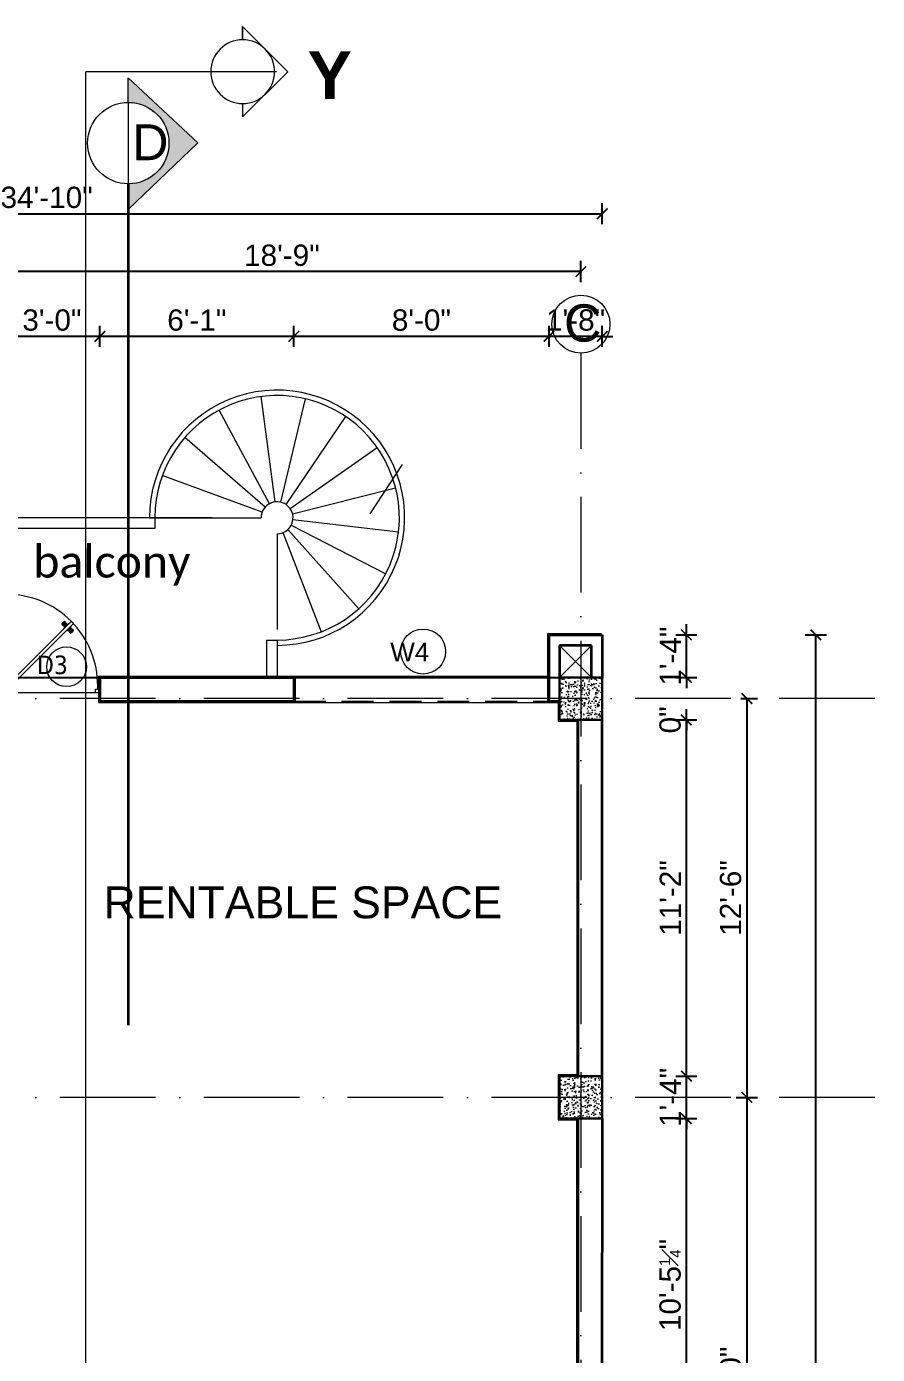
# Model space of a CAD drawing. Header units: inches. Extents: x 10755 to 33653, y -10992 to 10708.
# Drawn here: x 15179 to 15499.1, y 6971.1 to 7470.6 of the extents above; entities that cross this region are included whole.
import ezdxf

# ---------------------------------------------------------------- set-up
doc = ezdxf.new("R2010")
doc.units = ezdxf.units.IN
doc.header["$MEASUREMENT"] = 0
doc.linetypes.add('ACAD_ISO10W100', pattern=[18, 12, -3, 0, -3])
doc.linetypes.add('HIDDEN', pattern=[0.375, 0.25, -0.125])
for name, color, linetype, lineweight in [('A-ANNO-SYMB', 6, 'Continuous', 9), ('centerline', 9, 'ACAD_ISO10W100', 5), ('col', 1, 'Continuous', 30), ('dim', 6, 'Continuous', 13), ('dimension center - 8', 134, 'Continuous', 13), ('dimension element- 8', 5, 'Continuous', 13), ('dimension inter - 8', 6, 'Continuous', 13), ('dimension overall - 8', 185, 'Continuous', 13), ('DIMINSION', 5, 'Continuous', 15), ('hatch', 33, 'Continuous', 5), ('hatch 2', 8, 'Continuous', 13), ('hatch- rcc', 252, 'Continuous', 5), ('PLASTER', 50, 'Continuous', 9), ('PUERTAS', 7, 'Continuous', 0), ('railing', 33, 'Continuous', 15), ('rs', 102, 'Continuous', 15), ('Section line-1-8', 172, 'Continuous', 35), ('SECTION LINE1', 6, 'Continuous', 18), ('Section text-1-8', 6, 'Continuous', 18), ('sill line', 21, 'Continuous', 20), ('STAIRCASE', 143, 'Continuous', 15), ('title text 1', 113, 'Continuous', 25), ('wall', 1, 'Continuous', 35)]:
    doc.layers.add(name, color=color, linetype=linetype, lineweight=lineweight)
doc.layers.add('T-TEXT', color=230, linetype='Continuous')
doc.layers.get('dimension inter - 8').off()
doc.layers.get('DIMINSION').off()
doc.styles.add('arial', font='arial.ttf')
doc.styles.add('Prajwal', font='stylu.ttf', dxfattribs={"height": 9})
doc.styles.get("Standard").update_dxf_attribs({"font": 'arial.ttf'})
doc.styles.add('suren', font='times.ttf', dxfattribs={"height": 4})
doc.dimstyles.new('S8', dxfattribs={"dimscale": 8, "dimtxt": 1, "dimasz": 0.5, "dimexe": 0.5, "dimexo": 0.5, "dimgap": 0.25, "dimtad": 1, "dimzin": 3, "dimdsep": 46, "dimlunit": 4, "dimtxsty": 'Standard', "dimblk": 'ARCHTICK', "dimcen": 0, "dimclrd": 256, "dimclre": 256, "dimclrt": 6, "dimadec": 0, "dimazin": 0, "dimtfac": 0.5, "dimtix": 1, "dimtmove": 1, "dimatfit": 3, "dimfxl": 0.5, "dimfxlon": 1, "dimfrac": 1, "dimtolj": 1, "dimtzin": 0, "dimarcsym": 1})

# ---------------------------------------------------------------- blocks, each defined once
blk = doc.blocks.new('EWEWRTT')
at = {"layer": 'centerline', "ltscale": 3}
for p, q in [((176719.8, -3623.43), (176719.8, -4988.85)), ((176830.31, -3753.4), (176184.96, -3753.4)), ((176830.31, -3903.4), (176184.95, -3903.4))]:
    blk.add_line(p, q, dxfattribs=at)
at = {"layer": 'centerline', "linetype": 'Continuous'}
blk.add_circle((176719.8, -3612.52), 10.91, dxfattribs=at)
at = {"layer": 'T-TEXT', "ltscale": 100, "insert": (176713.44, -3605.08), "char_height": 14, "width": 12.944, "attachment_point": 1, "style": 'suren'}
blk.add_mtext('{\\fArial|b0|i0|c0|p34;C}', dxfattribs=at)
blk = doc.blocks.new('Section - Section Head - Filled_1-22785-GROUND FLOOR PLAN')
at = {"layer": 'A-ANNO-SYMB'}
for p, q in [((-0.25, 0.354), (-0.604, 0)), ((-0.25, 0.354), (-0.427, 0.177)), ((-0.25, 0.354), (0.104, 0)), ((-0.604, 0), (-0.5, 0)), ((0, 0), (0.104, 0)), ((-0.5, 0), (-0.604, 0)), ((0, 0), (0.104, 0))]:
    blk.add_line(p, q, dxfattribs=at)
for start, end in [(360, 180), (180, 360)]:
    blk.add_arc((-0.25, 0), 0.25, start, end, dxfattribs=at)
blk = doc.blocks.new('WEQQWQW')
at = {"layer": 'SECTION LINE1', "linetype": 'Continuous', "ltscale": 30}
for p, q in [((177439.74, -3517.55), (177367.99, -3517.55)), ((177367.99, -4560.95), (177367.99, -3517.55)), ((177438.97, -3517.55), (177414.97, -3517.55))]:
    blk.add_line(p, q, dxfattribs=at)
at = {"layer": 'SECTION LINE1', "linetype": 'Continuous', "ltscale": 30, "xscale": 48, "yscale": 48, "zscale": -47.99999999999997, "rotation": 270}
blk.add_blockref('Section - Section Head - Filled_1-22785-GROUND FLOOR PLAN', (177426.97, -3529.55), dxfattribs=at)
at = {"layer": 'title text 1', "insert": (177468.13, -3509.85), "char_height": 18, "width": 3.410605131648481e-13, "attachment_point": 3, "style": 'Prajwal'}
blk.add_mtext('\\pi-24.83;{\\fArial|b1|i0|c0|p34;Y}', dxfattribs=at)
blk = doc.blocks.new('ETERWEWE')
at = {"layer": 'hatch- rcc', "linetype": 'Continuous', "ltscale": 30}
h = blk.add_hatch(dxfattribs=at)
h.set_pattern_fill('AR-CONC', color=256, scale=0.5, style=0)
h.set_pattern_definition([(50, (0, 0), (3.586300913, -0.313760675), [0.375, -4.125]), (355, (0, 0), (-0.69375667, 3.76096067), [0.3, -3.3]), (100.4514445, (0.299, -0.026), (2.89254423, 3.447199955), [0.31870096, -3.50571056]), (46.1842, (0, 1), (5.33620665, -0.8275964), [0.5625, -6.1875]), (96.6356355, (0.4447, 0.931), (4.67330973, 4.870593), [0.47805171, -5.2585688]), (351.184164, (0, 1), (4.67330973, 4.870593), [0.45, -4.95]), (21, (0.5, 0.75), (2.98453526, -2.013094453), [0.375, -4.125]), (326, (0.5, 0.75), (1.21657666, 3.625750225), [0.3, -3.3]), (71.4514447, (0.7487, 0.5822), (4.20111188, 1.612655764), [0.31870095, -3.50571056]), (37.5, (0, 0), (0.060799277, 1.664469269), [0, -3.26, 0, -3.35, 0, -3.3125]), (7.5, (0, 0), (1.315347687, 1.97205856), [0, -1.91, 0, -3.185, 0, -1.2625]), (327.5, (-1.115, 0), (2.669112181, -0.112774359), [0, -1.25, 0, -3.9, 0, -5.175]), (317.5, (-1.615, 0), (2.915930847, 0.50052491), [0, -1.625, 0, -2.59, 0, -3.675])])
h.paths.add_polyline_path([(159423.23, -3794.58), (159439.23, -3794.58), (159439.23, -3778.58), (159423.23, -3778.58)])
at = {"layer": 'col', "linetype": 'Continuous', "ltscale": 30}
blk.add_lwpolyline([(159423.23, -3794.58), (159423.23, -3778.58), (159439.23, -3778.58), (159439.23, -3794.58), (159423.23, -3794.58)], dxfattribs=at)
blk = doc.blocks.new('wewerrr')
at = {"layer": 'DIMINSION', "linetype": 'Continuous'}
for p in [(17288.57, 33.19), (17288.57, 33.19), (17288.57, -116.81), (17288.57, -116.81)]:
    blk.add_blockref('ETERWEWE', p, dxfattribs=at)
blk = doc.blocks.new('wwewrr')
at = {"layer": 'STAIRCASE'}
for p, q in [((177644.27, -3436.61), (177639.11, -3396.95)), ((177646.44, -3436.73), (177655.69, -3397.81)), ((177642.21, -3437.28), (177623.3, -3402.03)), ((177648.42, -3437.6), (177670.88, -3404.5)), ((177640.52, -3438.63), (177610.33, -3412.39)), ((177649.96, -3439.12), (177682.71, -3416.16)), ((177639.42, -3440.49), (177601.87, -3426.68)), ((177650.86, -3441.09), (177689.63, -3431.25)), ((177597.05, -3442.59), (177639.05, -3442.59)), ((177650.38, -3445.32), (177685.9, -3463.7)), ((177651.01, -3443.25), (177690.75, -3447.82)), ((177645.06, -3448.56), (177645.06, -3484.56)), ((177647.2, -3448.16), (177661.57, -3485.49)), ((177649.05, -3447.03), (177675.74, -3476.83))]:
    blk.add_line(p, q, dxfattribs=at)
for radius, end in [(48, 180.0438), (46, 180.0438), (6, 180.3064)]:
    blk.add_arc((177645.05, -3442.56), radius, 270.0188, end, dxfattribs=at)
blk = doc.blocks.new('2ft6in')
at = {"layer": 'PUERTAS', "color": 2}
for p, q in [((0.84, 2.1), (21.02, 22.28)), ((21.71, 21.6), (1.47, 1.37)), ((18.33, 21.76), (18.31, 21.77)), ((21.71, 21.6), (21.02, 22.28)), ((21.18, 18.9), (21.2, 18.89)), ((0, 2), (0, 0)), ((0.6, 2), (0, 2)), ((1.33, 0), (0, 0)), ((0.6, 1.26), (0.6, 2.04)), ((0.67, 1.26), (0.6, 1.26)), ((0.67, 1.26), (0.67, 2.01)), ((0.67, 1), (0.67, 1.26)), ((1.33, 1), (0.67, 1)), ((1.31, 1.53), (0.79, 2.06)), ((1.36, 1.58), (0.81, 2.12)), ((1.36, 1.58), (1.31, 1.53)), ((1.47, 1.37), (1.31, 1.53)), ((1.33, 0), (1.33, 1)), ((28.67, 0), (28.67, 1)), ((28.67, 1), (29.33, 1)), ((28.67, 0), (30, 0)), ((29.33, 1), (29.33, 2)), ((29.33, 2), (30, 2)), ((30, 0), (30, 2))]:
    blk.add_line(p, q, dxfattribs=at)
at = {"layer": 'PUERTAS', "color": 8}
for p, q in [((18.81, 20.78), (18.04, 21.4)), ((18.86, 20.83), (18.08, 21.46)), ((18.95, 20.92), (18.2, 21.58)), ((18.44, 21.9), (18.31, 21.77)), ((19.07, 21.03), (18.34, 21.72)), ((18.44, 21.9), (18.56, 22.02)), ((18.58, 22.01), (18.56, 22.02)), ((19.3, 21.26), (18.61, 22)), ((19.42, 21.38), (18.75, 22.14)), ((19.51, 21.48), (18.88, 22.26)), ((19.55, 21.53), (18.93, 22.3)), ((19.13, 20.8), (19.03, 20.9)), ((19.15, 20.82), (19.05, 20.92)), ((19.19, 20.87), (19.1, 20.96)), ((19.25, 20.93), (19.16, 21.02)), ((19.28, 20.63), (19.32, 20.83)), ((19.4, 21.08), (19.31, 21.17)), ((19.47, 21.15), (19.38, 21.24)), ((19.43, 20.78), (19.4, 20.9)), ((19.51, 21.19), (19.42, 21.28)), ((19.55, 20.91), (19.43, 20.94)), ((19.53, 21.21), (19.44, 21.3)), ((19.7, 21.06), (19.51, 21.01)), ((19.89, 21.24), (19.58, 21.08)), ((20.07, 21.42), (19.64, 21.15)), ((18.91, 20.27), (19.19, 20.69)), ((19.09, 20.44), (19.25, 20.76)), ((19.69, 19.49), (20.12, 19.76)), ((19.87, 19.67), (20.18, 19.83)), ((20.06, 19.85), (20.25, 19.9)), ((20.21, 20), (20.33, 19.97)), ((20.21, 19.38), (20.83, 18.61)), ((20.23, 19.7), (20.32, 19.61)), ((20.25, 19.72), (20.34, 19.63)), ((20.25, 19.43), (20.88, 18.65)), ((20.29, 19.76), (20.38, 19.67)), ((20.33, 20.13), (20.36, 20.01)), ((20.34, 19.53), (21, 18.77)), ((20.36, 19.83), (20.45, 19.74)), ((20.48, 20.28), (20.44, 20.08)), ((20.46, 19.64), (21.14, 18.91)), ((20.5, 19.98), (20.6, 19.89)), ((20.67, 20.47), (20.51, 20.15)), ((20.85, 20.64), (20.57, 20.22)), ((20.57, 20.04), (20.66, 19.95)), ((20.61, 20.09), (20.7, 19.99)), ((20.63, 20.11), (20.72, 20.01)), ((20.69, 19.87), (21.42, 19.19)), ((20.81, 19.99), (21.56, 19.33)), ((20.9, 20.08), (21.68, 19.45)), ((20.95, 20.13), (21.72, 19.51)), ((21.32, 19.01), (21.2, 18.89)), ((21.32, 19.01), (21.44, 19.14)), ((21.43, 19.15), (21.44, 19.14)), ((0, 0), (30, 0))]:
    blk.add_line(p, q, dxfattribs=at)
at = {"layer": 'PUERTAS', "color": 1}
for p, q in [((18.06, 21.44), (18.48, 21.86)), ((18.74, 20.79), (18.06, 21.34)), ((18.08, 21.51), (18.45, 21.88)), ((18.11, 21.49), (18.08, 21.51)), ((18.82, 22.25), (18.45, 21.88)), ((18.9, 22.28), (18.48, 21.86)), ((18.84, 22.23), (18.82, 22.25)), ((18.83, 20.8), (19.18, 21.15)), ((18.92, 20.89), (18.93, 20.88)), ((19.54, 21.59), (18.99, 22.27)), ((19.02, 20.88), (19.24, 21.1)), ((19.12, 20.8), (19.03, 20.89)), ((19.11, 20.79), (19.33, 21.01)), ((19.54, 21.5), (19.18, 21.15)), ((19.45, 21.31), (19.24, 21.1)), ((19.55, 21.22), (19.33, 21.01)), ((19.45, 21.41), (19.45, 21.41)), ((19.54, 21.22), (19.45, 21.31)), ((19.64, 21.23), (19.64, 21.23)), ((19.74, 21.24), (19.73, 21.23)), ((20.12, 21.49), (19.74, 21.24)), ((20.22, 21.48), (20.22, 21.49)), ((18.84, 20.21), (19.1, 20.6)), ((18.85, 20.11), (18.84, 20.12)), ((19.1, 20.7), (19.11, 20.69)), ((19.1, 20.6), (19.1, 20.6)), ((19.53, 19.43), (19.54, 19.42)), ((19.64, 19.42), (20.02, 19.67)), ((20.02, 19.67), (20.03, 19.68)), ((20.12, 19.68), (20.12, 19.68)), ((20.21, 19.69), (20.43, 19.9)), ((20.22, 19.41), (20.57, 19.76)), ((20.22, 19.69), (20.31, 19.6)), ((20.22, 19.32), (20.76, 18.64)), ((20.31, 19.6), (20.52, 19.81)), ((20.31, 19.5), (20.31, 19.5)), ((20.65, 20.12), (20.43, 19.9)), ((20.74, 20.03), (20.52, 19.81)), ((20.93, 20.11), (20.57, 19.76)), ((20.64, 20.11), (20.73, 20.02)), ((20.66, 20.31), (20.65, 20.31)), ((20.65, 20.21), (20.65, 20.22)), ((20.91, 20.7), (20.66, 20.31)), ((20.84, 20.02), (20.83, 20.03)), ((20.86, 18.63), (21.28, 19.05)), ((20.91, 20.8), (20.91, 20.79)), ((20.91, 18.68), (20.94, 18.66)), ((20.94, 18.66), (21.31, 19.03)), ((21.02, 20.12), (21.7, 19.57)), ((21.7, 19.47), (21.28, 19.05)), ((21.67, 19.4), (21.31, 19.03)), ((21.65, 19.42), (21.67, 19.4))]:
    blk.add_line(p, q, dxfattribs=at)
at = {"layer": 'PUERTAS', "color": 2}
for radius in [0.129, 0.0627]:
    blk.add_circle((0.68, 2.14), radius, dxfattribs=at)
at = {"layer": 'PUERTAS', "color": 8}
blk.add_arc((0.68, 2.14), 28.65, 359.7285, 90.0333, dxfattribs=at)
at = {"layer": 'PUERTAS', "color": 1}
for centre, start, end in [((18.94, 22.23), 38.9236, 135), ((18.97, 20.93), 225, 315), ((19.4, 21.36), 315, 45), ((19.49, 21.55), 315, 38.9236), ((19.6, 21.18), 50.2572, 135), ((19.68, 21.28), 230.2572, 315), ((20.17, 21.44), 45, 135), ((18.78, 20.84), 231.0764, 315), ((18.89, 20.16), 135, 225), ((19.16, 20.74), 135, 219.7428), ((19.06, 20.65), 315, 39.7428), ((19.59, 19.47), 225, 315), ((20.07, 19.63), 50.2572, 135), ((20.16, 19.73), 230.2572, 315), ((20.27, 19.36), 135, 218.9236), ((20.35, 19.55), 135, 225), ((20.7, 20.26), 135, 219.7428), ((20.6, 20.17), 315, 39.7428), ((20.78, 19.98), 45, 135), ((20.82, 18.68), 218.9236, 315), ((20.87, 20.75), 315, 45), ((20.98, 20.07), 51.0764, 135), ((21.65, 19.52), 315, 51.0764)]:
    blk.add_arc(centre, 0.0667, start, end, dxfattribs=at)
blk = doc.blocks.new('pp')
at = {"layer": 'PLASTER'}
for p, q in [((14216.96, 7216.32), (14216.96, 7242.32)), ((14216.96, 7242.32), (14237.09, 7242.32)), ((14237.09, 7241.82), (14237.09, 7242.32)), ((14048.02, 7226.32), (14121.96, 7226.32)), ((14048.02, 7226.32), (14048.02, 7216.32)), ((14121.96, 7226.32), (14121.96, 7216.32)), ((14048.02, 7216.32), (14121.96, 7216.32)), ((14227.88, 6935.17), (14227.97, 7059.31))]:
    blk.add_line(p, q, dxfattribs=at)
blk.add_lwpolyline([(14216.96, 7216.32), (14220.96, 7216.32), (14220.97, 7209.32), (14227.94, 7209.32), (14227.96, 7076.32), (14220.96, 7076.32), (14220.96, 7059.32), (14227.97, 7059.31)], dxfattribs=at)
blk = doc.blocks.new('_ArchTick')
at = {"color": 0, "const_width": 0.15}
blk.add_lwpolyline([(-0.5, -0.5), (0.5, 0.5)], dxfattribs=at)
blk = doc.blocks.new('*D977')
at = {"layer": 'Defpoints', "color": 0, "transparency": 16777216}
for p in [(15375.54, 7354.1), (15375.54, 7241.81), (15395.55, 7241.81)]:
    blk.add_point(p, dxfattribs=at)
at = {"layer": 'dimension element- 8', "lineweight": -2, "transparency": 16777216}
for p, q in [((15375.54, 7350.1), (15375.54, 7358.1)), ((15395.55, 7350.1), (15395.55, 7358.1)), ((15375.54, 7354.1), (15371.54, 7354.1)), ((15395.55, 7354.1), (15375.54, 7354.1)), ((15395.55, 7354.1), (15399.55, 7354.1))]:
    blk.add_line(p, q, dxfattribs=at)
at = {"layer": 'dimension element- 8', "lineweight": -2, "transparency": 16777216, "xscale": 4, "yscale": 4, "zscale": 4}
blk.add_blockref('_ArchTick', (15375.54, 7354.1), dxfattribs=at)
at = {"layer": 'dimension element- 8', "lineweight": -2, "transparency": 16777216, "xscale": 4, "yscale": 4, "zscale": 4, "rotation": 180}
blk.add_blockref('_ArchTick', (15395.55, 7354.1), dxfattribs=at)
at = {"layer": 'dimension element- 8', "color": 6, "transparency": 16777216, "insert": (15385.55, 7360.18), "char_height": 8, "attachment_point": 5}
blk.add_mtext('\\A1;1\'-8"', dxfattribs=at)
blk = doc.blocks.new('*D972')
at = {"layer": 'Defpoints', "color": 0, "transparency": 16777216}
for p in [(15395.54, 7059.82), (15427.2, 7059.82), (15395.46, 6934.67)]:
    blk.add_point(p, dxfattribs=at)
at = {"layer": 'dimension element- 8', "lineweight": -2, "transparency": 16777216}
for p, q in [((15423.2, 7059.82), (15431.2, 7059.82)), ((15427.2, 6934.67), (15427.2, 7059.82)), ((15423.2, 6934.67), (15431.2, 6934.67))]:
    blk.add_line(p, q, dxfattribs=at)
at = {"layer": 'dimension element- 8', "lineweight": -2, "transparency": 16777216, "xscale": 4, "yscale": 4, "zscale": 4}
for p, rotation in [((15427.2, 7059.82), 90), ((15427.2, 6934.67), 270)]:
    blk.add_blockref('_ArchTick', p, dxfattribs=dict(at, rotation=rotation))
at = {"layer": 'dimension element- 8', "color": 6, "transparency": 16777216, "insert": (15421.12, 6997.24), "char_height": 8, "attachment_point": 5, "rotation": 90}
blk.add_mtext('\\A1;10\'-5{\\H0.500000x;\\S1#4;}"', dxfattribs=at)
blk = doc.blocks.new('*D973')
at = {"layer": 'Defpoints', "color": 0, "transparency": 16777216}
for p in [(15395.54, 7075.82), (15427.2, 7075.82), (15395.54, 7059.82)]:
    blk.add_point(p, dxfattribs=at)
at = {"layer": 'dimension element- 8', "lineweight": -2, "transparency": 16777216}
for p, q in [((15427.2, 7075.82), (15427.2, 7079.82)), ((15423.2, 7075.82), (15431.2, 7075.82)), ((15427.2, 7059.82), (15427.2, 7075.82)), ((15423.2, 7059.82), (15431.2, 7059.82)), ((15427.2, 7059.82), (15427.2, 7055.82))]:
    blk.add_line(p, q, dxfattribs=at)
at = {"layer": 'dimension element- 8', "lineweight": -2, "transparency": 16777216, "xscale": 4, "yscale": 4, "zscale": 4}
for p, rotation in [((15427.2, 7075.82), 270), ((15427.2, 7059.82), 90)]:
    blk.add_blockref('_ArchTick', p, dxfattribs=dict(at, rotation=rotation))
at = {"layer": 'dimension element- 8', "color": 6, "transparency": 16777216, "insert": (15421.19, 7067.82), "char_height": 8, "attachment_point": 5, "rotation": 90}
blk.add_mtext('\\A1;1\'-4"', dxfattribs=at)
blk = doc.blocks.new('*D974')
at = {"layer": 'Defpoints', "color": 0, "transparency": 16777216}
for p in [(15395.55, 7209.82), (15427.2, 7209.82), (15395.54, 7075.82)]:
    blk.add_point(p, dxfattribs=at)
at = {"layer": 'dimension element- 8', "lineweight": -2, "transparency": 16777216}
for p, q in [((15423.2, 7209.82), (15431.2, 7209.82)), ((15427.2, 7075.82), (15427.2, 7209.82)), ((15423.2, 7075.82), (15431.2, 7075.82))]:
    blk.add_line(p, q, dxfattribs=at)
at = {"layer": 'dimension element- 8', "lineweight": -2, "transparency": 16777216, "xscale": 4, "yscale": 4, "zscale": 4}
for p, rotation in [((15427.2, 7209.82), 90), ((15427.2, 7075.82), 270)]:
    blk.add_blockref('_ArchTick', p, dxfattribs=dict(at, rotation=rotation))
at = {"layer": 'dimension element- 8', "color": 6, "transparency": 16777216, "insert": (15421.19, 7142.82), "char_height": 8, "attachment_point": 5, "rotation": 90}
blk.add_mtext('\\A1;11\'-2"', dxfattribs=at)
blk = doc.blocks.new('*D975')
at = {"layer": 'Defpoints', "color": 0, "transparency": 16777216}
for p in [(14977.6, 7209.82), (15395.55, 7209.82), (15427.2, 7209.82)]:
    blk.add_point(p, dxfattribs=at)
at = {"layer": 'dimension element- 8', "lineweight": -2, "transparency": 16777216}
for p, q in [((15427.2, 7209.82), (15427.2, 7213.82)), ((15423.2, 7209.82), (15431.2, 7209.82)), ((15423.2, 7209.82), (15431.2, 7209.82)), ((15427.2, 7209.82), (15427.2, 7205.82))]:
    blk.add_line(p, q, dxfattribs=at)
at = {"layer": 'dimension element- 8', "lineweight": -2, "transparency": 16777216, "xscale": 4, "yscale": 4, "zscale": 4}
for rotation in [90, 270]:
    blk.add_blockref('_ArchTick', (15427.2, 7209.82), dxfattribs=dict(at, rotation=rotation))
at = {"layer": 'dimension element- 8', "color": 6, "transparency": 16777216, "insert": (15421.12, 7209.82), "char_height": 8, "attachment_point": 5, "rotation": 90}
blk.add_mtext('\\A1;0"', dxfattribs=at)
blk = doc.blocks.new('*D976')
at = {"layer": 'Defpoints', "color": 0, "transparency": 16777216}
for p in [(15395.55, 7241.81), (15427.2, 7241.81), (15395.55, 7225.81)]:
    blk.add_point(p, dxfattribs=at)
at = {"layer": 'dimension element- 8', "lineweight": -2, "transparency": 16777216}
for p, q in [((15427.2, 7241.81), (15427.2, 7245.81)), ((15423.2, 7241.81), (15431.2, 7241.81)), ((15427.2, 7225.81), (15427.2, 7241.81)), ((15423.2, 7225.81), (15431.2, 7225.81)), ((15427.2, 7225.81), (15427.2, 7221.81))]:
    blk.add_line(p, q, dxfattribs=at)
at = {"layer": 'dimension element- 8', "lineweight": -2, "transparency": 16777216, "xscale": 4, "yscale": 4, "zscale": 4}
for p, rotation in [((15427.2, 7241.81), 270), ((15427.2, 7225.81), 90)]:
    blk.add_blockref('_ArchTick', p, dxfattribs=dict(at, rotation=rotation))
at = {"layer": 'dimension element- 8', "color": 6, "transparency": 16777216, "insert": (15421.19, 7233.81), "char_height": 8, "attachment_point": 5, "rotation": 90}
blk.add_mtext('\\A1;1\'-4"', dxfattribs=at)
blk = doc.blocks.new('*D978')
at = {"layer": 'Defpoints', "color": 0, "transparency": 16777216}
for p in [(15279.54, 7354.1), (15375.54, 7241.81), (15279.54, 7225.82)]:
    blk.add_point(p, dxfattribs=at)
at = {"layer": 'dimension element- 8', "lineweight": -2, "transparency": 16777216}
for p, q in [((15279.54, 7350.1), (15279.54, 7358.1)), ((15375.54, 7350.1), (15375.54, 7358.1)), ((15375.54, 7354.1), (15279.54, 7354.1))]:
    blk.add_line(p, q, dxfattribs=at)
at = {"layer": 'dimension element- 8', "lineweight": -2, "transparency": 16777216, "xscale": 4, "yscale": 4, "zscale": 4, "rotation": 180}
blk.add_blockref('_ArchTick', (15279.54, 7354.1), dxfattribs=at)
at = {"layer": 'dimension element- 8', "lineweight": -2, "transparency": 16777216, "xscale": 4, "yscale": 4, "zscale": 4}
blk.add_blockref('_ArchTick', (15375.54, 7354.1), dxfattribs=at)
at = {"layer": 'dimension element- 8', "color": 6, "transparency": 16777216, "insert": (15327.54, 7360.18), "char_height": 8, "attachment_point": 5}
blk.add_mtext('\\A1;8\'-0"', dxfattribs=at)
blk = doc.blocks.new('*D979')
at = {"layer": 'Defpoints', "color": 0, "transparency": 16777216}
for p in [(15206.6, 7354.1), (15206.6, 7225.82), (15279.54, 7225.82)]:
    blk.add_point(p, dxfattribs=at)
at = {"layer": 'dimension element- 8', "lineweight": -2, "transparency": 16777216}
for p, q in [((15206.6, 7350.1), (15206.6, 7358.1)), ((15279.54, 7350.1), (15279.54, 7358.1)), ((15279.54, 7354.1), (15206.6, 7354.1))]:
    blk.add_line(p, q, dxfattribs=at)
at = {"layer": 'dimension element- 8', "lineweight": -2, "transparency": 16777216, "xscale": 4, "yscale": 4, "zscale": 4, "rotation": 180}
blk.add_blockref('_ArchTick', (15206.6, 7354.1), dxfattribs=at)
at = {"layer": 'dimension element- 8', "lineweight": -2, "transparency": 16777216, "xscale": 4, "yscale": 4, "zscale": 4}
blk.add_blockref('_ArchTick', (15279.54, 7354.1), dxfattribs=at)
at = {"layer": 'dimension element- 8', "color": 6, "transparency": 16777216, "insert": (15243.07, 7360.18), "char_height": 8, "attachment_point": 5}
blk.add_mtext('\\A1;6\'-1"', dxfattribs=at)
blk = doc.blocks.new('*D980')
at = {"layer": 'Defpoints', "color": 0, "transparency": 16777216}
for p in [(15170.5, 7354.1), (15170.5, 7225.82), (15206.6, 7225.82)]:
    blk.add_point(p, dxfattribs=at)
at = {"layer": 'dimension element- 8', "lineweight": -2, "transparency": 16777216}
for p, q in [((15170.5, 7350.1), (15170.5, 7358.1)), ((15206.6, 7350.1), (15206.6, 7358.1)), ((15206.6, 7354.1), (15170.5, 7354.1))]:
    blk.add_line(p, q, dxfattribs=at)
at = {"layer": 'dimension element- 8', "lineweight": -2, "transparency": 16777216, "xscale": 4, "yscale": 4, "zscale": 4, "rotation": 180}
blk.add_blockref('_ArchTick', (15170.5, 7354.1), dxfattribs=at)
at = {"layer": 'dimension element- 8', "lineweight": -2, "transparency": 16777216, "xscale": 4, "yscale": 4, "zscale": 4}
blk.add_blockref('_ArchTick', (15206.6, 7354.1), dxfattribs=at)
at = {"layer": 'dimension element- 8', "color": 6, "transparency": 16777216, "insert": (15188.55, 7360.18), "char_height": 8, "attachment_point": 5}
blk.add_mtext('\\A1;3\'-0"', dxfattribs=at)
blk = doc.blocks.new('*D1396')
at = {"layer": 'Defpoints', "color": 0, "transparency": 16777216}
for p in [(15443.74, 7217.82), (15443.74, 7067.82), (15449.97, 7067.82)]:
    blk.add_point(p, dxfattribs=at)
at = {"layer": 'dimension center - 8', "lineweight": -2, "transparency": 16777216}
for p, q in [((15447.74, 7217.82), (15453.97, 7217.82)), ((15449.97, 7217.82), (15449.97, 7067.82)), ((15447.74, 7067.82), (15453.97, 7067.82))]:
    blk.add_line(p, q, dxfattribs=at)
at = {"layer": 'dimension center - 8', "lineweight": -2, "transparency": 16777216, "xscale": 4, "yscale": 4, "zscale": 4}
for p, rotation in [((15449.97, 7217.82), 90), ((15449.97, 7067.82), 270)]:
    blk.add_blockref('_ArchTick', p, dxfattribs=dict(at, rotation=rotation))
at = {"layer": 'dimension center - 8', "color": 6, "transparency": 16777216, "insert": (15443.88, 7142.82), "char_height": 8, "attachment_point": 5, "rotation": 90}
blk.add_mtext('\\A1;12\'-6"', dxfattribs=at)
blk = doc.blocks.new('*D1397')
at = {"layer": 'Defpoints', "color": 0, "transparency": 16777216}
for p in [(15408.66, 7067.82), (15408.66, 6851.82), (15449.97, 6851.82)]:
    blk.add_point(p, dxfattribs=at)
at = {"layer": 'dimension center - 8', "lineweight": -2, "transparency": 16777216}
for p, q in [((15445.97, 7067.82), (15453.97, 7067.82)), ((15449.97, 7067.82), (15449.97, 6851.82)), ((15445.97, 6851.82), (15453.97, 6851.82))]:
    blk.add_line(p, q, dxfattribs=at)
at = {"layer": 'dimension center - 8', "lineweight": -2, "transparency": 16777216, "xscale": 4, "yscale": 4, "zscale": 4}
for p, rotation in [((15449.97, 7067.82), 90), ((15449.97, 6851.82), 270)]:
    blk.add_blockref('_ArchTick', p, dxfattribs=dict(at, rotation=rotation))
at = {"layer": 'dimension center - 8', "color": 6, "transparency": 16777216, "insert": (15443.88, 6959.82), "char_height": 8, "attachment_point": 5, "rotation": 90}
blk.add_mtext('\\A1;18\'-0"', dxfattribs=at)
blk = doc.blocks.new('*D1401')
at = {"layer": 'Defpoints', "color": 0, "transparency": 16777216}
for p in [(15395.55, 7241.81), (15475.9, 7241.81), (15395.54, 6140.48)]:
    blk.add_point(p, dxfattribs=at)
at = {"layer": 'dimension overall - 8', "lineweight": -2, "transparency": 16777216}
for p, q in [((15471.9, 7241.81), (15479.9, 7241.81)), ((15475.9, 6140.48), (15475.9, 7241.81)), ((15471.9, 6140.48), (15479.9, 6140.48))]:
    blk.add_line(p, q, dxfattribs=at)
at = {"layer": 'dimension overall - 8', "lineweight": -2, "transparency": 16777216, "xscale": 4, "yscale": 4, "zscale": 4}
for p, rotation in [((15475.9, 7241.81), 90), ((15475.9, 6140.48), 270)]:
    blk.add_blockref('_ArchTick', p, dxfattribs=dict(at, rotation=rotation))
at = {"layer": 'dimension overall - 8', "color": 6, "transparency": 16777216, "insert": (15469.82, 6691.14), "char_height": 8, "attachment_point": 5, "rotation": 90}
blk.add_mtext('\\A1;91\'-9{\\H0.500000x;\\S1#4;}"', dxfattribs=at)
blk = doc.blocks.new('*D1424')
at = {"layer": 'Defpoints', "color": 0, "transparency": 16777216}
for p in [(15162.6, 7378.47), (15162.6, 7321.86), (15387.55, 7321.86)]:
    blk.add_point(p, dxfattribs=at)
at = {"layer": 'dimension center - 8', "lineweight": -2, "transparency": 16777216}
for p, q in [((15162.6, 7374.47), (15162.6, 7382.47)), ((15387.55, 7378.47), (15162.6, 7378.47)), ((15387.55, 7374.47), (15387.55, 7382.47))]:
    blk.add_line(p, q, dxfattribs=at)
at = {"layer": 'dimension center - 8', "lineweight": -2, "transparency": 16777216, "xscale": 4, "yscale": 4, "zscale": 4, "rotation": 180}
blk.add_blockref('_ArchTick', (15162.6, 7378.47), dxfattribs=at)
at = {"layer": 'dimension center - 8', "lineweight": -2, "transparency": 16777216, "xscale": 4, "yscale": 4, "zscale": 4}
blk.add_blockref('_ArchTick', (15387.55, 7378.47), dxfattribs=at)
at = {"layer": 'dimension center - 8', "color": 6, "transparency": 16777216, "insert": (15275.07, 7384.55), "char_height": 8, "attachment_point": 5}
blk.add_mtext('\\A1;18\'-9"', dxfattribs=at)
blk = doc.blocks.new('*D1426')
at = {"layer": 'Defpoints', "color": 0, "transparency": 16777216}
for p in [(15395.55, 7400.24), (14977.6, 7247), (15395.55, 7243)]:
    blk.add_point(p, dxfattribs=at)
at = {"layer": 'dimension overall - 8', "lineweight": -2, "transparency": 16777216}
for p, q in [((14977.6, 7396.24), (14977.6, 7404.24)), ((15395.55, 7396.24), (15395.55, 7404.24)), ((14977.6, 7400.24), (15395.55, 7400.24))]:
    blk.add_line(p, q, dxfattribs=at)
at = {"layer": 'dimension overall - 8', "lineweight": -2, "transparency": 16777216, "xscale": 4, "yscale": 4, "zscale": 4, "rotation": 180}
blk.add_blockref('_ArchTick', (14977.6, 7400.24), dxfattribs=at)
at = {"layer": 'dimension overall - 8', "lineweight": -2, "transparency": 16777216, "xscale": 4, "yscale": 4, "zscale": 4}
blk.add_blockref('_ArchTick', (15395.55, 7400.24), dxfattribs=at)
at = {"layer": 'dimension overall - 8', "color": 6, "transparency": 16777216, "insert": (15186.57, 7406.33), "char_height": 8, "attachment_point": 5}
blk.add_mtext('\\A1;34\'-10"', dxfattribs=at)
blk = doc.blocks.new('s22')
at = {"layer": 'Section text-1-8'}
blk.add_hatch(color=256, dxfattribs=at).paths.add_polyline_path([(14059.21, 7401.83), (14059.21, 7411.47, 0.414214), (14074.52, 7426.78, 0.414214), (14059.21, 7442.1), (14059.21, 7451.39), (14085.42, 7426.87)])
at = {"layer": 'Section line-1-8', "linetype": 'Continuous'}
blk.add_line((14059.21, 7411.47), (14059.21, 7094.95), dxfattribs=at)
at = {"layer": 'Section text-1-8'}
blk.add_line((14059.21, 7441.75), (14059.21, 7411.13), dxfattribs=at)
blk.add_lwpolyline([(14059.21, 7442.1), (14059.21, 7451.39), (14085.42, 7426.87), (14059.21, 7401.83), (14059.21, 7411.47)], dxfattribs=at)
blk.add_circle((14059.21, 7426.78), 15.31, dxfattribs=at)
at = {"layer": 'Section text-1-8', "insert": (14060.7, 7433.87), "char_height": 13.5, "attachment_point": 1, "style": 'arial'}
blk.add_mtext('D', dxfattribs=at)
blk = doc.blocks.new('*D3627')
at = {"layer": 'Defpoints', "color": 0, "transparency": 16777216}
for p in [(31969.25, 7241.82), (11281.95, 6632.82), (31991.14, 6632.82)]:
    blk.add_point(p, dxfattribs=at)
at = {"layer": 'dim', "lineweight": -2, "transparency": 16777216}
for p, q in [((31987.14, 7241.82), (31995.14, 7241.82)), ((31991.14, 7241.82), (31991.14, 6632.82)), ((31987.14, 6632.82), (31995.14, 6632.82))]:
    blk.add_line(p, q, dxfattribs=at)
at = {"layer": 'dim', "lineweight": -2, "transparency": 16777216, "xscale": 4, "yscale": 4, "zscale": 4}
for p, rotation in [((31991.14, 7241.82), 90), ((31991.14, 6632.82), 270)]:
    blk.add_blockref('_ArchTick', p, dxfattribs=dict(at, rotation=rotation))
at = {"layer": 'dim', "color": 6, "transparency": 16777216, "insert": (31985.05, 6937.32), "char_height": 8, "attachment_point": 5, "rotation": 90}
blk.add_mtext('\\A1;50\'-9"', dxfattribs=at)

msp = doc.modelspace()

# ---------------------------------------------------------------- linework, layer by layer
at = {"layer": 'Defpoints'}
msp.add_lwpolyline([(14977.597, 7285.819), (15168.597, 7285.819), (15168.597, 7225.819), (15395.174, 7225.819), (15395.546, 7225.819), (15395.546, 6118.819), (14977.597, 6118.819), (14977.597, 7285.819)], dxfattribs=at)
at = {"layer": 'hatch', "linetype": 'Continuous', "ltscale": 30}
msp.add_line((15308.24, 7287.292), (15320.443, 7305.929), dxfattribs=at)
at = {"layer": 'hatch 2', "linetype": 'Continuous', "ltscale": 30}
for p, q in [((15391.546, 7225.808), (15379.544, 7237.819)), ((15379.544, 7225.819), (15391.546, 7237.808))]:
    msp.add_line(p, q, dxfattribs=at)
at = {"layer": 'hatch 2', "ltscale": 30}
for centre, radius in [((15328.176, 7235.527), 8.47), ((15194.078, 7229.807), 7.47)]:
    msp.add_circle(centre, radius, dxfattribs=at)
at = {"layer": 'railing', "linetype": 'Continuous', "ltscale": 30}
for p, q in [((15248.895, 7285.819), (15168.597, 7285.819)), ((15227.253, 7285.819), (15227.253, 7281.823)), ((15227.253, 7281.823), (15168.597, 7281.819)), ((15269.268, 7239.846), (15269.267, 7225.819)), ((15269.268, 7239.846), (15273.268, 7239.846)), ((15273.268, 7239.846), (15273.267, 7225.819))]:
    msp.add_line(p, q, dxfattribs=at)
at = {"layer": 'rs', "linetype": 'HIDDEN', "ltscale": 48}
for p, q in [((15279.544, 7225.819), (15375.544, 7225.819)), ((15279.544, 7216.819), (15375.544, 7216.819))]:
    msp.add_line(p, q, dxfattribs=at)
at = {"layer": 'sill line', "linetype": 'Continuous', "ltscale": 30}
for p, q in [((15279.544, 7226.319), (15375.544, 7226.319)), ((15279.544, 7216.319), (15375.544, 7216.319))]:
    msp.add_line(p, q, dxfattribs=at)
at = {"layer": 'wall', "linetype": 'Continuous', "ltscale": 30}
for p, q in [((15375.544, 7216.819), (15375.544, 7241.819)), ((15375.544, 7241.819), (15395.546, 7241.808)), ((15395.546, 7241.808), (15395.546, 7225.808)), ((15391.546, 7237.808), (15379.544, 7237.819)), ((15379.544, 7237.819), (15379.544, 7225.819)), ((15391.546, 7225.808), (15391.546, 7237.808)), ((15206.597, 7225.819), (15206.597, 7216.819)), ((15206.597, 7225.819), (15279.544, 7225.819)), ((15279.544, 7225.819), (15279.544, 7216.819)), ((15206.597, 7216.819), (15279.544, 7216.819)), ((15375.544, 7216.819), (15379.544, 7216.819)), ((15386.54, 7075.819), (15386.524, 7210.109)), ((15386.54, 7075.819), (15386.524, 7210.109)), ((15395.54, 7075.819), (15395.524, 7210.11)), ((15395.54, 7075.819), (15395.524, 7210.11)), ((15386.457, 6934.671), (15386.551, 7059.819)), ((15395.499, 7059.819), (15395.457, 6934.671))]:
    msp.add_line(p, q, dxfattribs=at)

# ---------------------------------------------------------------- block references
at = {"color": 3, "extrusion": (0, 0, -1), "xscale": -1.200000000011642, "yscale": 1.200000000000728, "zscale": -1.200000000011642}
msp.add_blockref('2ft6in', (-15170.597, 7220.119), dxfattribs=at)
at = {"layer": 'dimension center - 8'}
msp.add_blockref('s22', (1158.078, 0), dxfattribs=at)
at = {"layer": 'dimension inter - 8'}
msp.add_blockref('pp', (1158.079, 0), dxfattribs=at)
at = {"layer": 'STAIRCASE', "linetype": 'Continuous'}
msp.add_blockref('wwewrr', (-162371.794, 10728.416), dxfattribs=at)
at = {"layer": 'wall', "linetype": 'Continuous'}
for name, p in [('WEQQWQW', (-162166.675, 10971.215)), ('wewerrr', (-161332.252, 10971.215))]:
    msp.add_blockref(name, p, dxfattribs=at)
at = {"layer": 'wall', "linetype": 'Continuous', "ltscale": 30}
msp.add_blockref('EWEWRTT', (-161332.252, 10971.215), dxfattribs=at)

# ---------------------------------------------------------------- texts
at = {"layer": 'title text 1', "style": 'Prajwal'}
for s, insert, char_height, width, attachment_point, rotation in [('{\\fCalibri|b0|i0|c0|p34;balcony}', (15240.705, 7275.339), 12, 322.36104, 3, 359.97398), ('\\pi-5.632;{\\fArial|b0|i0|c0|p34;W4}', (15321.459, 7238.836), 7, 6.48014975013211e-13, 1, 359.95632), ('\\pi-5.632;{\\fTahoma|b0|i0|c0|p34;D3}', (15188.574, 7234.023), 7, 6.48014975013211e-13, 1, 359.95632)]:
    msp.add_mtext(s, dxfattribs=dict(at, insert=insert, char_height=char_height, width=width, attachment_point=attachment_point, rotation=rotation))
at = {"layer": 'title text 1', "insert": (15207.968, 7147.166), "char_height": 12, "width": 241.00666, "attachment_point": 1, "style": 'Prajwal'}
msp.add_mtext('{\\fSansSerif|b0|i0|c2|p2;RENTABLE SPACE}', dxfattribs=at)

# ---------------------------------------------------------------- dimensions: what is measured, and where the dimension line sits
at = {"layer": 'dim'}
dim = msp.add_linear_dim(base=(31991.136, 6632.82), p1=(31969.254, 7241.819), p2=(11281.953, 6632.82), angle=90, dimstyle='S8', dxfattribs=at)
dim.commit()
dim.dimension.update_dxf_attribs({"geometry": '*D3627', "text_midpoint": (31985.051, 6937.319)})
at = {"layer": 'dimension center - 8'}
dim = msp.add_linear_dim(base=(15162.597, 7378.468), p1=(15387.546, 7321.855), p2=(15162.597, 7321.855), dimstyle='S8', dxfattribs=at)
dim.commit()
dim.dimension.update_dxf_attribs({"geometry": '*D1424', "text_midpoint": (15275.071, 7384.553)})
for base, p1, p2, picture, middle in [((15449.966, 7067.819), (15443.744, 7217.819), (15443.744, 7067.819), '*D1396', (15443.882, 7142.819)), ((15449.966, 6851.819), (15408.661, 7067.819), (15408.661, 6851.819), '*D1397', (15443.882, 6959.819))]:
    dim = msp.add_linear_dim(base=base, p1=p1, p2=p2, angle=90, dimstyle='S8', dxfattribs=at)
    dim.commit()
    dim.dimension.update_dxf_attribs({"geometry": picture, "text_midpoint": middle})
at = {"layer": 'dimension element- 8'}
for base, p1, p2, picture, middle in [((15170.5, 7354.097), (15206.597, 7225.819), (15170.5, 7225.819), '*D980', (15188.548, 7360.184)), ((15206.597, 7354.097), (15279.544, 7225.819), (15206.597, 7225.819), '*D979', (15243.071, 7360.182)), ((15279.544, 7354.097), (15375.544, 7241.808), (15279.544, 7225.819), '*D978', (15327.544, 7360.182)), ((15375.544, 7354.097), (15395.554, 7241.808), (15375.544, 7241.808), '*D977', (15385.549, 7360.182))]:
    dim = msp.add_linear_dim(base=base, p1=p1, p2=p2, dimstyle='S8', dxfattribs=at)
    dim.commit()
    dim.dimension.update_dxf_attribs({"geometry": picture, "text_midpoint": middle})
for base, p1, p2, picture, middle in [((15427.202, 7241.808), (15395.546, 7225.808), (15395.554, 7241.808), '*D976', (15421.186, 7233.808)), ((15427.202036351, 7209.818781159), (15395.54600063, 7209.818781159), (14977.59691687, 7209.818781159), '*D975', (15421.117452449, 7209.818781159)), ((15427.202, 7209.819), (15395.544, 7075.819), (15395.546, 7209.819), '*D974', (15421.186, 7142.819)), ((15427.202, 7075.819), (15395.544, 7059.819), (15395.544, 7075.819), '*D973', (15421.186, 7067.819)), ((15427.202, 7059.819), (15395.457, 6934.671), (15395.544, 7059.819), '*D972', (15421.117, 6997.245))]:
    dim = msp.add_linear_dim(base=base, p1=p1, p2=p2, angle=90, dimstyle='S8', dxfattribs=at)
    dim.commit()
    dim.dimension.update_dxf_attribs({"geometry": picture, "text_midpoint": middle})
at = {"layer": 'dimension overall - 8'}
dim = msp.add_linear_dim(base=(15395.546, 7400.239), p1=(14977.597, 7247.003), p2=(15395.546, 7243.003), dimstyle='S8', dxfattribs=at)
dim.commit()
dim.dimension.update_dxf_attribs({"geometry": '*D1426', "text_midpoint": (15186.571, 7406.326)})
dim = msp.add_linear_dim(base=(15475.904, 7241.808), p1=(15395.544, 6140.48), p2=(15395.554, 7241.808), angle=90, dimstyle='S8', dxfattribs=at)
dim.commit()
dim.dimension.update_dxf_attribs({"geometry": '*D1401', "text_midpoint": (15469.819, 6691.144)})

doc.saveas('drawing.dxf')
